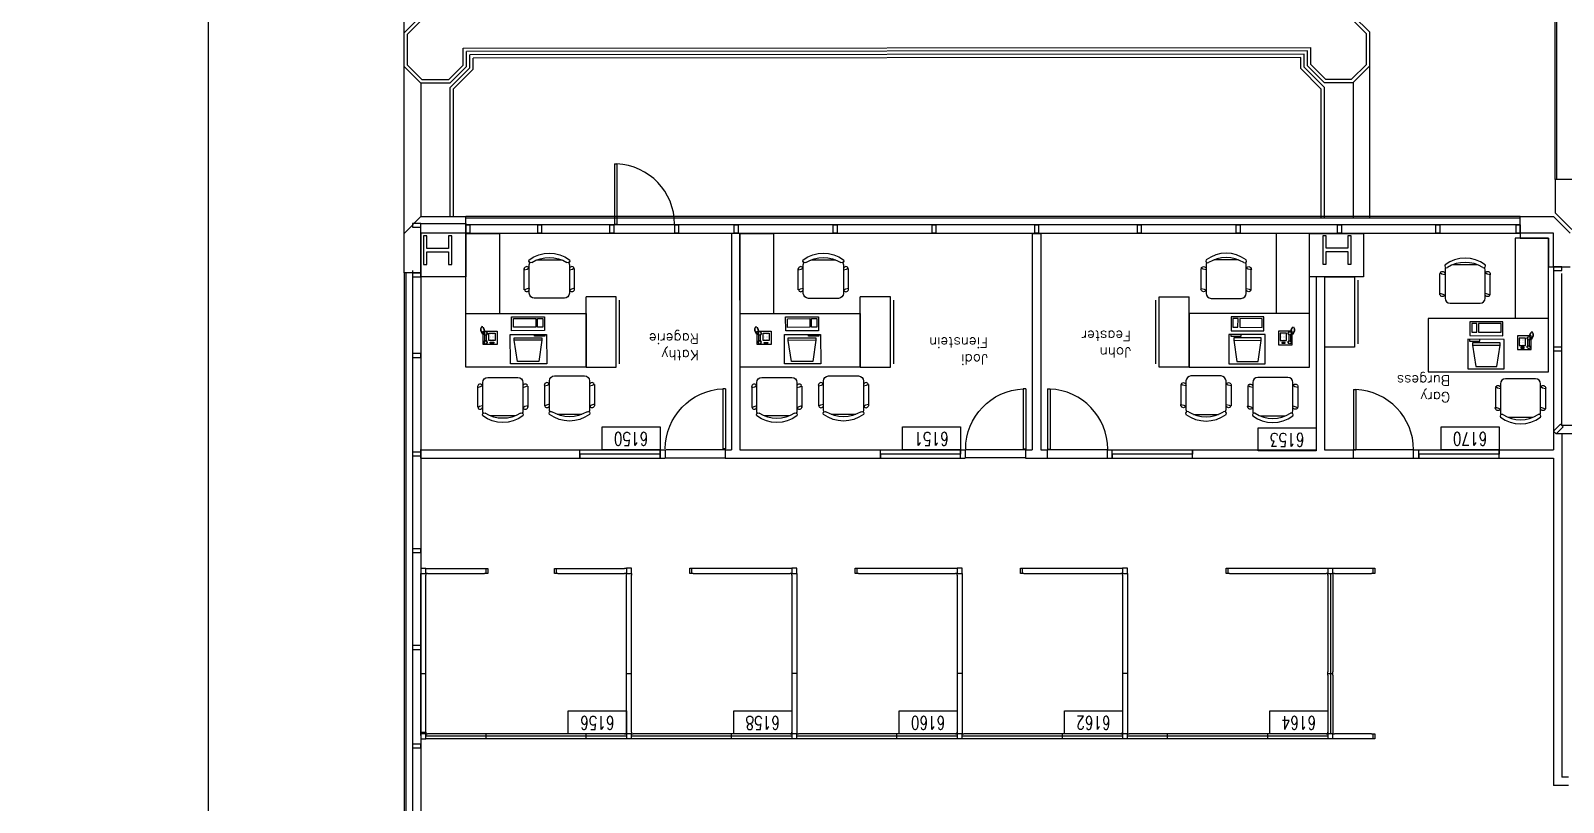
# Model space of a CAD drawing. Header units: millimetres. Extents: x 489553472 to 489553809, y 110504095 to 110504426.
# Drawn here: x 489553471.7 to 489553563.4, y 110504298.5 to 110504344.6 of the extents above; entities that cross this region are included whole.
import ezdxf
from ezdxf.enums import TextEntityAlignment as Align

# ---------------------------------------------------------------- set-up
doc = ezdxf.new("R2010")
doc.units = ezdxf.units.MM
for name, color, linetype in [('CHAIRS', 4, 'Continuous'), ('CPU', 6, 'Continuous'), ('DIM', 3, 'Continuous'), ('E-B-FURR', 6, 'Continuous'), ('E-B-GLAZ', 72, 'Continuous'), ('E-B-MULL', 8, 'Continuous'), ('E-B-SHEL', 2, 'Continuous'), ('E-C-HEAD', 5, 'Continuous'), ('E-F-DOOR', 3, 'Continuous'), ('E-F-SILL', 8, 'Continuous'), ('E-F-TERR', 4, 'Continuous'), ('E-S-COLM', 8, 'Continuous'), ('EMPLOYEE', 1, 'Continuous'), ('FURNITURE', 3, 'Continuous'), ('PANELS_201', 6, 'Continuous'), ('PHONES', 4, 'Continuous'), ('RMNUM', 40, 'Continuous')]:
    doc.layers.add(name, color=color, linetype=linetype)
doc.styles.add('ARCHITXT', font='simplex.shx')
doc.styles.add('ROMANS', font='romans', dxfattribs={"width": 0.75, "height": 8})
doc.styles.get("Standard").update_dxf_attribs({"font": 'arial.ttf'})
doc.dimstyles.new('ISO-25', dxfattribs={"dimscale": 3, "dimtxt": 2.5, "dimasz": 2.5, "dimexe": 1.25, "dimexo": 0.625, "dimtad": 1, "dimdsep": 46, "dimtxsty": 'Standard', "dimcen": 2.5, "dimadec": 0, "dimazin": 0, "dimtfac": 1, "dimtmove": 0, "dimatfit": 3, "dimfxl": 0, "dimarcsym": 0})

# ---------------------------------------------------------------- blocks, each defined once
blk = doc.blocks.new('DR-36')
for p, q in [((0, 36), (0, 0)), ((0, 36), (1.5, 36)), ((1.5, 36), (1.5, 0)), ((0, 0), (1.5, 0))]:
    blk.add_line(p, q)
blk.add_arc((0, 0), 36, 0, 87.61406)
blk = doc.blocks.new('RMNUM')
at = {"layer": 'RMNUM'}
blk.add_lwpolyline([(-16.33354, 6.674702), (18.388073, 6.674702), (18.388073, -6.982766), (-16.33354, -6.982766), (-16.33354, 6.674702)], dxfattribs=at)
at = {"layer": 'RMNUM', "style": 'ROMANS', "width": 0.75}
blk.add_attdef('NUMBER', text='', height=8, dxfattribs=at).set_placement((1.027267, 0.114097), align=Align.MIDDLE_CENTER)
blk = doc.blocks.new('DESK3')
for p, q in [((72, 0), (0, 0)), ((0, 0), (0, -80)), ((72, -32), (72, 0)), ((0, -32), (72, -32)), ((20, -80), (20, -32)), ((0, -80), (20, -80))]:
    blk.add_line(p, q)
blk = doc.blocks.new('RECTANG')
for p, q in [((1, 1), (0, 1)), ((0, 1), (0, 0)), ((1, 0), (1, 1)), ((0, 0), (1, 0))]:
    blk.add_line(p, q)
blk = doc.blocks.new('FNPHONE')
for p, q in [((-9.1, 0.22), (-9.7, 0.02)), ((-8.9, 0.62), (-9.5, 0.42)), ((-8.7, 1.02), (-9.3, 0.82)), ((-8.5, 1.42), (-9.1, 1.22)), ((-8.3, 1.82), (-8.9, 1.62)), ((-7.14, 0.56), (-7.5, -0.58)), ((-7.29, 6.54), (-7.29, 1.54)), ((-6.29, 6.54), (-6.29, 1.54)), ((-3.87, 4.85), (-3.87, 4.85)), ((-3.87, 3.91), (-3.87, 3.91)), ((-3.87, 2.97), (-3.87, 2.97)), ((-3.87, 2.03), (-3.87, 2.03)), ((-2.94, 4.85), (-2.94, 4.85)), ((-2.94, 3.91), (-2.94, 3.91)), ((-2.94, 2.97), (-2.94, 2.97)), ((-2.94, 2.03), (-2.94, 2.03)), ((-2, 4.85), (-2, 4.85)), ((-2, 3.91), (-2, 3.91)), ((-2, 2.97), (-2, 2.97)), ((-2, 2.03), (-2, 2.03)), ((-9.3, -0.18), (-9.9, -0.38)), ((-9.3, -0.58), (-9.9, -0.78)), ((-9.3, -0.98), (-9.9, -1.18)), ((-9.3, -1.38), (-9.9, -1.58)), ((-9.1, -1.78), (-9.7, -1.98)), ((-8.9, -2.18), (-9.5, -2.38)), ((-8.43, -2.46), (-9.03, -2.66)), ((-7.9, -1.98), (-8.5, -2.18)), ((-7.7, -1.58), (-8.3, -1.78)), ((-7.5, -1.18), (-8.1, -1.38)), ((-7.3, -0.78), (-7.9, -0.98))]:
    blk.add_line(p, q)
for centre, start, end in [((-6.79, 6.54), 298.49146, 241.50854), ((-6.79, 1.54), 118.49146, 61.50854)]:
    blk.add_arc(centre, 1.05, start, end)
for p, xscale, yscale, zscale in [((-8.21, 0), 8.20528234483245, 8.104073169521023, 8.20528234483245), ((-4.81, 1.25), 3.75, 4.375, 3.75), ((-4.03, 6.72), 2.03125, 0.46875, 2.03125)]:
    blk.add_blockref('RECTANG', p, dxfattribs=dict(xscale=xscale, yscale=yscale, zscale=zscale))
blk = doc.blocks.new('CHAIR7')
for p, q in [((20, 12), (3, 12)), ((5.12, 15.04), (17.88, 15.04)), ((0, 9), (0, -9)), ((23, -7.44), (23, 7.44)), ((3, -12), (20, -12)), ((5.12, -15), (17.88, -15))]:
    blk.add_line(p, q)
for centre, radius, start, end in [((3, 9), 3, 90, 180), ((5.56, 13.54), 1.56, 73.7398, 286.2602), ((17.44, 13.54), 1.56, 253.7398, 106.2602), ((20, 9), 3, 62.41556, 90), ((22.34, 11.12), 1.1, 53.30994, 212.02741), ((4.82, 0), 19.64, 327.57575, 32.42425), ((7, 0), 20, 323.1301, 36.8699), ((3, -9), 3, 180, 270), ((5.56, -13.5), 1.56, 73.7398, 286.2602), ((17.44, -13.5), 1.56, 253.7398, 106.2602), ((20, -9), 3, 270, 297.58444), ((22.34, -11.12), 1.1, 147.97259, 306.69006)]:
    blk.add_arc(centre, radius, start, end)
blk = doc.blocks.new('IBMAT', base_point=(61, 306))
for p, q in [((75, 307), (75, 306)), ((81, 307), (75, 307)), ((81, 306), (81, 307))]:
    blk.add_line(p, q)
at = {"xscale": 21, "yscale": 17, "zscale": 21}
blk.add_blockref('RECTANG', (61, 306), dxfattribs=at)
blk = doc.blocks.new('KEYBOARD', base_point=(60, 294))
for p, xscale, yscale, zscale in [((60, 294), 19, 8, 19), ((61, 295), 13, 5, 13), ((75, 295), 3, 5, 3)]:
    blk.add_blockref('RECTANG', p, dxfattribs=dict(xscale=xscale, yscale=yscale, zscale=zscale))
blk = doc.blocks.new('COMPUTER')
for p, q in [((-6.64, 16.23), (-8.5, 3.5)), ((6.08, 16.23), (-6.64, 16.23)), ((8, 3.5), (6.08, 16.23)), ((-8.5, 3.5), (-8.5, 2.04)), ((8, 3.5), (-8.5, 3.5)), ((-8.5, 2.04), (8, 2.04)), ((8, 2.04), (8, 3.5))]:
    blk.add_line(p, q)
at = {"xscale": 1.033846153846154, "yscale": 1.033846153846154, "zscale": 1.033846153846154}
for name, p in [('IBMAT', (-10.86, 0)), ('KEYBOARD', (-10.05, -10.5))]:
    blk.add_blockref(name, p, dxfattribs=at)
blk = doc.blocks.new('FC42X18D')
for p, q in [((-21, 0), (-21, -18)), ((-21, 0), (21, 0)), ((21, -18), (21, 0)), ((-21, -18), (21, -18)), ((-19, -20), (19, -20))]:
    blk.add_line(p, q)
blk = doc.blocks.new('*D20')
at = {"layer": 'Defpoints', "color": 0, "transparency": 16777216}
for p in [(489553526.856, 110504401.545), (489553482.316, 110504115.512), (489553565.049, 110504115.512)]:
    blk.add_point(p, dxfattribs=at)
at = {"layer": 'DIM', "color": 0, "lineweight": -2, "transparency": 16777216}
for p, q in [((489553524.981, 110504401.545), (489553478.566, 110504401.545)), ((489553482.316, 110504394.045), (489553482.316, 110504123.012)), ((489553563.174, 110504115.512), (489553478.566, 110504115.512))]:
    blk.add_line(p, q, dxfattribs=at)
at = {"layer": 'DIM', "color": 0, "transparency": 16777216}
for points in [[(489553481.066, 110504394.045), (489553483.566, 110504394.045), (489553482.316, 110504401.545)], [(489553481.066, 110504123.012), (489553483.566, 110504123.012), (489553482.316, 110504115.512)]]:
    blk.add_solid(points, dxfattribs=at)
at = {"layer": 'DIM', "color": 0, "transparency": 16777216, "insert": (489553476.611, 110504258.529), "char_height": 7.5, "attachment_point": 5, "rotation": 90}
blk.add_mtext('288', dxfattribs=at)

msp = doc.modelspace()

# ---------------------------------------------------------------- linework, layer by layer
at = {"layer": 'E-B-FURR'}
for p, q in [((489553560.8485221, 110504332.5064804), (489553497.7485221, 110504332.5064804)), ((489553513.6524769, 110504332.5039854), (489553513.6524769, 110504319.5602476)), ((489553514.1622545, 110504332.5039854), (489553513.6622545, 110504332.5039854)), ((489553514.1524769, 110504332.5039854), (489553514.1524769, 110504319.5602476)), ((489553531.6513675, 110504332.5064804), (489553531.6513675, 110504319.5602476)), ((489553531.6554331, 110504332.5064804), (489553532.1554331, 110504332.5064804)), ((489553532.1513675, 110504332.5064804), (489553532.1513675, 110504319.5602476)), ((489553551.4832089, 110504332.5035961), (489553551.4832089, 110504329.9011998)), ((489553495.0485221, 110504330.1123077), (489553495.0485221, 110504296.9123077)), ((489553562.8485221, 110504330.5123077), (489553562.8485221, 110504320.6714067)), ((489553548.6461467, 110504329.9011998), (489553548.6461467, 110504319.5602476)), ((489553549.1461467, 110504329.9011998), (489553549.1461467, 110504319.5602476)), ((489553562.8433888, 110504320.6870718), (489553562.8433888, 110504319.5602476)), ((489553572.8485221, 110504320.5123077), (489553563.0076211, 110504320.5123077)), ((489553563.3433888, 110504320.5123077), (489553563.3433888, 110504299.9721322)), ((489553495.0485221, 110504319.0602476), (489553495.0485221, 110504319.568675)), ((489553495.0485221, 110504319.5602476), (489553509.6672666, 110504319.5602476)), ((489553495.0485221, 110504319.0602476), (489553509.6672666, 110504319.0602476)), ((489553509.3672666, 110504319.5602476), (489553509.3672666, 110504319.0602476)), ((489553509.6672666, 110504319.5602476), (489553509.6672666, 110504319.0602476)), ((489553513.2672666, 110504319.5602476), (489553513.2672666, 110504319.0602476)), ((489553513.2672666, 110504319.5602476), (489553513.6524769, 110504319.5602476)), ((489553513.2672666, 110504319.0602476), (489553527.6368195, 110504319.0602476)), ((489553514.1524769, 110504319.5602476), (489553527.6368195, 110504319.5602476)), ((489553527.6368195, 110504319.5602476), (489553527.6368195, 110504319.0602476)), ((489553531.2368195, 110504319.5602476), (489553531.2368195, 110504319.0602476)), ((489553531.2368195, 110504319.5602476), (489553531.6513675, 110504319.5602476)), ((489553531.2368195, 110504319.0602476), (489553532.5368195, 110504319.0602476)), ((489553532.1513675, 110504319.5602476), (489553532.5368195, 110504319.5602476)), ((489553532.5368195, 110504319.5602476), (489553532.5368195, 110504319.0602476)), ((489553536.1368195, 110504319.5602476), (489553548.6461467, 110504319.5602476)), ((489553536.1368195, 110504319.5602476), (489553536.1368195, 110504319.0602476)), ((489553536.1368195, 110504319.0602476), (489553550.8485221, 110504319.0602476)), ((489553536.139574, 110504319.5769534), (489553536.139574, 110504319.0769534)), ((489553549.1461467, 110504319.5602476), (489553550.8485221, 110504319.5602476)), ((489553550.8485221, 110504319.5602476), (489553550.8485221, 110504319.0602476)), ((489553554.4485221, 110504319.5602476), (489553562.8433888, 110504319.5602476)), ((489553554.4485221, 110504319.5602476), (489553554.4485221, 110504319.0602476)), ((489553554.4485221, 110504319.0602476), (489553562.8433888, 110504319.0602476)), ((489553562.8433888, 110504319.0602476), (489553562.8433888, 110504299.4721322)), ((489553563.7433888, 110504299.9721322), (489553563.3433888, 110504299.9721322)), ((489553563.7433888, 110504299.4721322), (489553562.8433888, 110504299.4721322))]:
    msp.add_line(p, q, dxfattribs=at)
msp.add_lwpolyline([(489553495.0485221, 110504329.9011998), (489553495.0485221, 110504333.1011998), (489553497.7485221, 110504333.1011998), (489553497.7485221, 110504329.9011998)], close=True, dxfattribs=at)
for points in [[(489553548.2485221, 110504329.9011998), (489553548.2485221, 110504332.5035961), (489553551.4832089, 110504332.5035961)], [(489553560.8485221, 110504332.5123077), (489553560.8485221, 110504332.2123077), (489553562.5485221, 110504332.2123077), (489553562.5485221, 110504330.5123077), (489553562.8485221, 110504330.5123077)], [(489553551.4832089, 110504329.9011998), (489553548.2485221, 110504329.9011998)]]:
    msp.add_lwpolyline(points, dxfattribs=at)
at = {"layer": 'E-B-GLAZ'}
for p, q in [((489553562.9561564, 110504335.7370992), (489553562.9561564, 110504398.8475655)), ((489553563.0561564, 110504335.7370992), (489553563.0561564, 110504398.8475655)), ((489553560.8485221, 110504333.5123077), (489553497.7380558, 110504333.5123077)), ((489553560.8485221, 110504333.4123077), (489553497.7380558, 110504333.4123077)), ((489553560.8485221, 110504333.0123077), (489553497.7485221, 110504333.0123077)), ((489553494.0485221, 110504330.1378425), (489553494.0485221, 110504296.9123077)), ((489553494.1485221, 110504330.1423599), (489553494.1485221, 110504296.9123077)), ((489553494.5485221, 110504330.293489), (489553494.5485221, 110504297.093489)), ((489553563.3485221, 110504321.0123077), (489553563.3485221, 110504330.1123077)), ((489553572.8485221, 110504321.0123077), (489553563.3485221, 110504321.0123077))]:
    msp.add_line(p, q, dxfattribs=at)
for points in [[(489553509.3672666, 110504319.0602476), (489553509.3672666, 110504319.5602476), (489553509.3672666, 110504319.2963829), (489553504.5672666, 110504319.2963829), (489553504.5672666, 110504319.0602476), (489553504.5672666, 110504319.5602476)], [(489553527.3582155, 110504319.0602476), (489553527.3582155, 110504319.5602476), (489553527.3582155, 110504319.2963829), (489553522.5582155, 110504319.2963829), (489553522.5582155, 110504319.0602476), (489553522.5582155, 110504319.5602476)], [(489553541.2368195, 110504319.0602476), (489553541.2368195, 110504319.5602476), (489553541.2368195, 110504319.2963829), (489553536.4368195, 110504319.2963829), (489553536.4368195, 110504319.0602476), (489553536.4368195, 110504319.5602476)], [(489553559.5952334, 110504319.0602476), (489553559.5952334, 110504319.5602476), (489553559.5952334, 110504319.2963829), (489553554.7952334, 110504319.2963829), (489553554.7952334, 110504319.0602476), (489553554.7952334, 110504319.5602476)]]:
    msp.add_lwpolyline(points, dxfattribs=at)
at = {"layer": 'E-B-MULL'}
for points in [[(489553494.5485221, 110504332.8755052), (489553495.0485221, 110504332.8755052), (489553495.0485221, 110504333.1005052), (489553494.5485221, 110504333.1005052)], [(489553497.9735221, 110504333.0123077), (489553497.9735221, 110504332.5123077), (489553497.7485221, 110504332.5123077), (489553497.7485221, 110504333.0123077)], [(489553502.2724535, 110504333.0123077), (489553502.2724535, 110504332.5123077), (489553502.0474535, 110504332.5123077), (489553502.0474535, 110504333.0123077)], [(489553506.594456, 110504333.0143574), (489553506.594456, 110504332.5143574), (489553506.369456, 110504332.5143574), (489553506.369456, 110504333.0143574)], [(489553510.4721855, 110504333.0143574), (489553510.4721855, 110504332.5143574), (489553510.2471855, 110504332.5143574), (489553510.2471855, 110504333.0143574)], [(489553514.0331956, 110504333.0123077), (489553514.0331956, 110504332.5123077), (489553513.8081956, 110504332.5123077), (489553513.8081956, 110504333.0123077)], [(489553519.9617737, 110504333.0123077), (489553519.9617737, 110504332.5123077), (489553519.7367737, 110504332.5123077), (489553519.7367737, 110504333.0123077)], [(489553525.882634, 110504333.0123077), (489553525.882634, 110504332.5123077), (489553525.657634, 110504332.5123077), (489553525.657634, 110504333.0123077)], [(489553532.0185883, 110504333.0123077), (489553532.0185883, 110504332.5123077), (489553531.7935883, 110504332.5123077), (489553531.7935883, 110504333.0123077)], [(489553538.1714049, 110504333.0123077), (489553538.1714049, 110504332.5123077), (489553537.9464049, 110504332.5123077), (489553537.9464049, 110504333.0123077)], [(489553544.0863848, 110504333.0123077), (489553544.0863848, 110504332.5123077), (489553543.8613848, 110504332.5123077), (489553543.8613848, 110504333.0123077)], [(489553550.1542645, 110504333.0123077), (489553550.1542645, 110504332.5123077), (489553549.9292645, 110504332.5123077), (489553549.9292645, 110504333.0123077)], [(489553556.0405716, 110504333.0123077), (489553556.0405716, 110504332.5123077), (489553555.8155716, 110504332.5123077), (489553555.8155716, 110504333.0123077)], [(489553560.8485221, 110504333.0123077), (489553560.8485221, 110504332.5123077), (489553560.6235221, 110504332.5123077), (489553560.6235221, 110504333.0123077)], [(489553494.5485221, 110504329.9005099), (489553495.0485221, 110504329.9005099), (489553495.0485221, 110504330.1255099), (489553494.5485221, 110504330.1255099)], [(489553563.3485221, 110504330.5123077), (489553562.8485221, 110504330.5123077), (489553562.8485221, 110504330.2873077), (489553563.3485221, 110504330.2873077)], [(489553563.3485221, 110504325.7043572), (489553562.8485221, 110504325.7043572), (489553562.8485221, 110504325.4793572), (489553563.3485221, 110504325.4793572)], [(489553494.5485221, 110504325.0873077), (489553495.0485221, 110504325.0873077), (489553495.0485221, 110504325.3123077), (489553494.5485221, 110504325.3123077)], [(489553563.4280716, 110504320.9327582), (489553563.0076211, 110504320.5123077), (489553562.8485221, 110504320.6714067), (489553563.2689726, 110504321.0918572)], [(489553494.5485221, 110504319.1873077), (489553495.0485221, 110504319.1873077), (489553495.0485221, 110504319.4123077), (489553494.5485221, 110504319.4123077)], [(489553494.5485221, 110504313.3998077), (489553495.0485221, 110504313.3998077), (489553495.0485221, 110504313.6248077), (489553494.5485221, 110504313.6248077)], [(489553494.5485221, 110504307.6123077), (489553495.0485221, 110504307.6123077), (489553495.0485221, 110504307.8373077), (489553494.5485221, 110504307.8373077)], [(489553494.5485221, 110504301.7123077), (489553495.0485221, 110504301.7123077), (489553495.0485221, 110504301.9373077), (489553494.5485221, 110504301.9373077)]]:
    msp.add_lwpolyline(points, close=True, dxfattribs=at)
at = {"layer": 'E-B-SHEL'}
for p, q in [((489553562.9561564, 110504335.7370992), (489553562.9561564, 110504333.7370992)), ((489553563.9561564, 110504335.7370992), (489553562.9561564, 110504335.7370992)), ((489553562.9561564, 110504333.7370992), (489553563.9561564, 110504332.7370992)), ((489553494.0485221, 110504332.5083177), (489553495.0525121, 110504333.5123077)), ((489553495.0475203, 110504330.1123077), (489553495.0475203, 110504332.8755052)), ((489553495.0485221, 110504330.1123077), (489553495.0485221, 110504332.9123077)), ((489553495.0525121, 110504333.5123077), (489553497.7380558, 110504333.5123077)), ((489553497.7380558, 110504332.5123077), (489553497.7380558, 110504333.5123077)), ((489553560.8485221, 110504332.5123077), (489553560.8485221, 110504333.5123077)), ((489553560.8485221, 110504333.5123077), (489553562.8485221, 110504333.5123077)), ((489553562.8485221, 110504333.5123077), (489553563.8485221, 110504332.5123077)), ((489553494.0485221, 110504330.1453579), (489553494.0485221, 110504332.5434705)), ((489553495.0525121, 110504332.5123077), (489553495.0525121, 110504329.8957273)), ((489553497.7380558, 110504332.5123077), (489553495.0525121, 110504332.5123077)), ((489553562.8485221, 110504332.5123077), (489553560.8485221, 110504332.5123077)), ((489553562.8485221, 110504330.5123077), (489553562.8485221, 110504332.5123077)), ((489553495.0525121, 110504330.1423599), (489553494.0525121, 110504330.1423599)), ((489553562.8485221, 110504330.5123077), (489553563.8485221, 110504330.5123077))]:
    msp.add_line(p, q, dxfattribs=at)
at = {"layer": 'E-C-HEAD'}
for p, q in [((489553510.2074136, 110504333.0164005), (489553506.6074136, 110504333.0164005)), ((489553509.707935, 110504319.5642587), (489553513.307935, 110504319.5642587)), ((489553513.307935, 110504319.0642587), (489553509.707935, 110504319.0642587)), ((489553527.6682688, 110504319.5701515), (489553531.2682688, 110504319.5701515)), ((489553531.2682688, 110504319.0701515), (489553527.6682688, 110504319.0701515)), ((489553536.1561849, 110504319.5629154), (489553532.5561849, 110504319.5629154)), ((489553532.5561849, 110504319.0629154), (489553536.1561849, 110504319.0629154)), ((489553554.465133, 110504319.5598347), (489553550.865133, 110504319.5598347)), ((489553550.865133, 110504319.0598347), (489553554.465133, 110504319.0598347))]:
    msp.add_line(p, q, dxfattribs=at)
at = {"layer": 'E-F-SILL'}
msp.add_lwpolyline([(489553550.5485221, 110504332.5123077), (489553550.5485221, 110504332.5123077), (489553550.5485221, 110504332.5123077)], dxfattribs=at)
at = {"layer": 'E-F-TERR'}
for p, q in [((489553494.0485221, 110504332.5083177), (489553494.0485221, 110504355.0612661)), ((489553495.0408879, 110504345.4968612), (489553494.0485221, 110504344.5044954)), ((489553494.0485221, 110504344.5044954), (489553495.0408879, 110504345.4968612)), ((489553494.2485221, 110504344.4216527), (489553495.1237306, 110504345.2968612)), ((489553551.650062, 110504344.4546703), (489553550.7748535, 110504345.3298788)), ((489553551.850062, 110504344.537513), (489553550.8576962, 110504345.5298788)), ((489553494.0485221, 110504343.4544954), (489553494.0485221, 110504344.5044954)), ((489553494.0485221, 110504342.5044954), (489553494.0485221, 110504344.5044954)), ((489553494.0485221, 110504342.5044954), (489553494.0485221, 110504344.5044954)), ((489553494.2485221, 110504342.5792155), (489553494.2485221, 110504344.4216527)), ((489553551.650062, 110504342.6122331), (489553551.650062, 110504344.4546703)), ((489553551.850062, 110504342.537513), (489553551.850062, 110504344.537513)), ((489553551.850062, 110504342.537513), (489553551.850062, 110504344.537513)), ((489553497.5805712, 110504343.5903962), (489553548.3180129, 110504343.6234139)), ((489553497.5805712, 110504342.5797039), (489553497.5805712, 110504343.5903962)), ((489553548.1180129, 110504343.4298788), (489553497.7805712, 110504343.3968612)), ((489553497.7805712, 110504342.4968612), (489553497.7805712, 110504343.3968612)), ((489553547.9180129, 110504343.2298788), (489553497.9805712, 110504343.1968612)), ((489553497.9805712, 110504342.4140185), (489553497.9805712, 110504343.1968612)), ((489553547.7180129, 110504343.0298788), (489553498.1805712, 110504342.9968612)), ((489553498.1805712, 110504342.3311758), (489553498.1805712, 110504342.9968612)), ((489553547.7180129, 110504342.3641934), (489553547.7180129, 110504343.0298788)), ((489553547.9180129, 110504342.4470361), (489553547.9180129, 110504343.2298788)), ((489553548.1180129, 110504342.5298788), (489553548.1180129, 110504343.4298788)), ((489553548.3180129, 110504342.6127216), (489553548.3180129, 110504343.6234139)), ((489553551.8485221, 110504333.5123077), (489553551.8485221, 110504343.5123077)), ((489553551.850062, 110504333.4079674), (489553551.850062, 110504342.9723722)), ((489553495.0480337, 110504341.4968612), (489553494.0480337, 110504342.4968612)), ((489553495.1308764, 110504341.6968612), (489553494.2485221, 110504342.5792155)), ((489553497.5805712, 110504342.5797039), (489553496.6977285, 110504341.6968612)), ((489553497.7805712, 110504342.4968612), (489553496.7805712, 110504341.4968612)), ((489553497.9805712, 110504342.4140185), (489553496.7805712, 110504341.2140185)), ((489553498.1805712, 110504342.3311758), (489553496.9805712, 110504341.1311758)), ((489553547.7180129, 110504342.3641934), (489553548.9180129, 110504341.1641934)), ((489553547.9180129, 110504342.4470361), (489553549.1180129, 110504341.2470361)), ((489553548.1180129, 110504342.5298788), (489553549.1180129, 110504341.5298788)), ((489553548.3180129, 110504342.6127216), (489553549.2008556, 110504341.7298788)), ((489553550.7677077, 110504341.7298788), (489553551.650062, 110504342.6122331)), ((489553550.8505505, 110504341.5298788), (489553551.8505505, 110504342.5298788)), ((489553496.7805712, 110504341.4968612), (489553495.0480337, 110504341.4968612)), ((489553495.0485221, 110504341.4968612), (489553495.0485221, 110504333.5083177)), ((489553496.6977285, 110504341.6968612), (489553495.1308764, 110504341.6968612)), ((489553496.7805712, 110504341.2140185), (489553496.7805712, 110504333.5123077)), ((489553496.9805712, 110504341.1311758), (489553496.9805712, 110504333.5123077)), ((489553548.9180129, 110504341.1641934), (489553548.9180129, 110504333.4084214)), ((489553549.1180129, 110504341.5298788), (489553550.8505505, 110504341.5298788)), ((489553549.1180129, 110504341.2470361), (489553549.1180129, 110504333.4084214)), ((489553549.2008556, 110504341.7298788), (489553550.7677077, 110504341.7298788)), ((489553550.850062, 110504341.5298788), (489553550.850062, 110504333.4079674))]:
    msp.add_line(p, q, dxfattribs=at)
at = {"layer": 'E-S-COLM'}
for points in [[(489553495.3985221, 110504332.3511989), (489553495.1985221, 110504332.3511989), (489553495.1985221, 110504330.6511989), (489553495.3985221, 110504330.6511989), (489553495.3985221, 110504331.4011989), (489553496.6985221, 110504331.4011989), (489553496.6985221, 110504330.6511989), (489553496.8985221, 110504330.6511989), (489553496.8985221, 110504332.3511989), (489553496.6985221, 110504332.3511989), (489553496.6985221, 110504331.6011989), (489553495.3985221, 110504331.6011989)], [(489553549.2332089, 110504332.3623077), (489553549.0332089, 110504332.3623077), (489553549.0332089, 110504330.6623077), (489553549.2332089, 110504330.6623077), (489553549.2332089, 110504331.4123077), (489553550.5332089, 110504331.4123077), (489553550.5332089, 110504330.6623077), (489553550.7332089, 110504330.6623077), (489553550.7332089, 110504332.3623077), (489553550.5332089, 110504332.3623077), (489553550.5332089, 110504331.6123077), (489553549.2332089, 110504331.6123077)]]:
    msp.add_lwpolyline(points, close=True, dxfattribs=at)
at = {"layer": 'PANELS_201', "linetype": 'Continuous'}
for p, q in [((489553495.0485221, 110504306.0623075), (489553495.0485221, 110504306.2623075)), ((489553495.3485221, 110504306.0623075), (489553495.3485221, 110504306.2623075)), ((489553495.0485221, 110504306.1623075), (489553495.3485221, 110504306.1623075)), ((489553495.3485221, 110504302.5623077), (489553495.0485221, 110504302.5623077))]:
    msp.add_line(p, q, dxfattribs=at)
for points in [[(489553495.34839, 110504312.46223), (489553495.04839, 110504312.46223), (489553495.04839, 110504312.16223)], [(489553495.04839, 110504312.06223), (489553495.04839, 110504312.16223), (489553495.34839, 110504312.16223), (489553495.34839, 110504312.06223)], [(489553495.04839, 110504306.26223), (489553495.04839, 110504312.06223)], [(489553495.44839, 110504312.16223), (489553495.34839, 110504312.16223), (489553495.34839, 110504312.46223), (489553495.44839, 110504312.46223)], [(489553495.34839, 110504306.26223), (489553495.34839, 110504312.06223)], [(489553495.44839, 110504312.46223), (489553498.8483898, 110504312.46223)], [(489553495.44839, 110504312.16223), (489553498.8483898, 110504312.16223)], [(489553498.8483898, 110504312.46223), (489553498.9483898, 110504312.46223), (489553499.0483898, 110504312.46223), (489553499.0483898, 110504312.16223), (489553498.8483898, 110504312.16223)], [(489553498.9483898, 110504312.16223), (489553498.9483898, 110504312.46223)], [(489553503.2485221, 110504312.1621523), (489553503.1485221, 110504312.1621523), (489553503.0485221, 110504312.1621523), (489553503.0485221, 110504312.4621523), (489553503.2485221, 110504312.4621523)], [(489553503.1485221, 110504312.4621523), (489553503.1485221, 110504312.1621523)], [(489553503.2485221, 110504312.4621523), (489553507.2485221, 110504312.4621523)], [(489553503.2485221, 110504312.1621523), (489553507.2485221, 110504312.1621523)], [(489553507.2485221, 110504312.4623077), (489553507.3485221, 110504312.4623077), (489553507.3485221, 110504312.1623077), (489553507.2485221, 110504312.1623077)], [(489553507.6485221, 110504312.1623077), (489553507.6485221, 110504312.4623077), (489553507.3485221, 110504312.4623077)], [(489553507.3485221, 110504312.0623077), (489553507.3485221, 110504312.1623077), (489553507.6485221, 110504312.1623077), (489553507.6485221, 110504312.0623077)], [(489553507.3485221, 110504306.2623077), (489553507.3485221, 110504312.0623077)], [(489553507.6485221, 110504306.2623077), (489553507.6485221, 110504312.0623077)], [(489553511.3485221, 110504312.1623077), (489553511.2485221, 110504312.1623077), (489553511.1485221, 110504312.1623077), (489553511.1485221, 110504312.4623077), (489553511.3485221, 110504312.4623077)], [(489553511.2485221, 110504312.4623077), (489553511.2485221, 110504312.1623077)], [(489553511.3485221, 110504312.4623077), (489553517.1485221, 110504312.4623077)], [(489553511.3485221, 110504312.1623077), (489553517.1485221, 110504312.1623077)], [(489553517.1485221, 110504312.4623077), (489553517.2485221, 110504312.4623077), (489553517.2485221, 110504312.1623077), (489553517.1485221, 110504312.1623077)], [(489553517.5485221, 110504312.1623077), (489553517.5485221, 110504312.4623077), (489553517.2485221, 110504312.4623077)], [(489553517.2485221, 110504312.0623077), (489553517.2485221, 110504312.1623077), (489553517.5485221, 110504312.1623077), (489553517.5485221, 110504312.0623077)], [(489553517.2485221, 110504312.0623077), (489553517.2485221, 110504306.2623077)], [(489553517.5485221, 110504312.0623077), (489553517.5485221, 110504306.2623077)], [(489553521.2485221, 110504312.1623077), (489553521.1485221, 110504312.1623077), (489553521.0485221, 110504312.1623077), (489553521.0485221, 110504312.4623077), (489553521.2485221, 110504312.4623077)], [(489553521.1485221, 110504312.4623077), (489553521.1485221, 110504312.1623077)], [(489553521.2485221, 110504312.4623077), (489553527.0485221, 110504312.4623077)], [(489553521.2485221, 110504312.1623077), (489553527.0485221, 110504312.1623077)], [(489553527.0485221, 110504312.4623077), (489553527.1485221, 110504312.4623077), (489553527.1485221, 110504312.1623077), (489553527.0485221, 110504312.1623077)], [(489553527.4485221, 110504312.1623077), (489553527.4485221, 110504312.4623077), (489553527.1485221, 110504312.4623077)], [(489553527.1485221, 110504312.0623077), (489553527.1485221, 110504312.1623077), (489553527.4485221, 110504312.1623077), (489553527.4485221, 110504312.0623077)], [(489553527.1485221, 110504312.0623077), (489553527.1485221, 110504306.2623077)], [(489553527.4485221, 110504312.0623077), (489553527.4485221, 110504306.2623077)], [(489553531.1485221, 110504312.1623077), (489553531.0485221, 110504312.1623077), (489553530.9485221, 110504312.1623077), (489553530.9485221, 110504312.4623077), (489553531.1485221, 110504312.4623077)], [(489553531.0485221, 110504312.4623077), (489553531.0485221, 110504312.1623077)], [(489553531.1485221, 110504312.4623077), (489553536.9485221, 110504312.4623077)], [(489553531.1485221, 110504312.1623077), (489553536.9485221, 110504312.1623077)], [(489553536.9485221, 110504312.4623077), (489553537.0485221, 110504312.4623077), (489553537.0485221, 110504312.1623077), (489553536.9485221, 110504312.1623077)], [(489553537.3485221, 110504312.1623077), (489553537.3485221, 110504312.4623077), (489553537.0485221, 110504312.4623077)], [(489553537.0485221, 110504312.0623077), (489553537.0485221, 110504312.1623077), (489553537.3485221, 110504312.1623077), (489553537.3485221, 110504312.0623077)], [(489553537.0485221, 110504312.0623077), (489553537.0485221, 110504306.2623077)], [(489553537.3485221, 110504312.0623077), (489553537.3485221, 110504306.2623077)], [(489553543.4485221, 110504312.1623077), (489553543.3485221, 110504312.1623077), (489553543.2485221, 110504312.1623077), (489553543.2485221, 110504312.4623077), (489553543.4485221, 110504312.4623077)], [(489553543.3485221, 110504312.4623077), (489553543.3485221, 110504312.1623077)], [(489553543.4485221, 110504312.4623077), (489553549.2485221, 110504312.4623077)], [(489553543.4485221, 110504312.1623077), (489553549.2485221, 110504312.1623077)], [(489553549.2485221, 110504312.4623077), (489553549.3485221, 110504312.4623077), (489553549.3485221, 110504312.1623077), (489553549.2485221, 110504312.1623077)], [(489553549.3485221, 110504312.4623077), (489553549.6485221, 110504312.4623077)], [(489553549.3485221, 110504312.0623077), (489553549.3485221, 110504312.1623077), (489553549.6485221, 110504312.1623077), (489553549.6485221, 110504312.0623077)], [(489553549.3485221, 110504312.0623077), (489553549.3485221, 110504306.2623077)], [(489553549.4985221, 110504312.1623077), (489553549.4985221, 110504306.1623077)], [(489553549.7485221, 110504312.1623077), (489553549.6485221, 110504312.1623077), (489553549.6485221, 110504312.4623077), (489553549.7485221, 110504312.4623077)], [(489553549.6485221, 110504312.0623077), (489553549.6485221, 110504306.2623077)], [(489553549.7485221, 110504312.4623077), (489553551.9485221, 110504312.4623077)], [(489553549.7485221, 110504312.1623077), (489553551.9485221, 110504312.1623077)], [(489553551.9485221, 110504312.4623077), (489553552.0485221, 110504312.4623077), (489553552.1485221, 110504312.4623077), (489553552.1485221, 110504312.1623077), (489553551.9485221, 110504312.1623077)], [(489553552.0485221, 110504312.1623077), (489553552.0485221, 110504312.4623077)], [(489553507.3485221, 110504306.0623077), (489553507.3485221, 110504306.2623077)], [(489553507.6485221, 110504306.0623077), (489553507.6485221, 110504306.2623077)], [(489553517.2485221, 110504306.2623077), (489553517.2485221, 110504306.0623077)], [(489553517.5485221, 110504306.2623077), (489553517.5485221, 110504306.0623077)], [(489553527.1485221, 110504306.2623077), (489553527.1485221, 110504306.0623077)], [(489553527.4485221, 110504306.2623077), (489553527.4485221, 110504306.0623077)], [(489553537.0485221, 110504306.2623077), (489553537.0485221, 110504306.0623077)], [(489553537.3485221, 110504306.2623077), (489553537.3485221, 110504306.0623077)], [(489553549.3485221, 110504306.0623077), (489553549.3485221, 110504306.2623077)], [(489553549.6485221, 110504306.0623077), (489553549.6485221, 110504306.2623077)], [(489553495.0485221, 110504302.6623077), (489553495.0485221, 110504306.0623075)], [(489553495.3485221, 110504302.6623077), (489553495.3485221, 110504306.0623075)], [(489553507.3485221, 110504306.1623077), (489553507.6485221, 110504306.1623077)], [(489553507.3485221, 110504302.6623077), (489553507.3485221, 110504306.0623077)], [(489553507.6485221, 110504302.6623077), (489553507.6485221, 110504306.0623077)], [(489553517.5485221, 110504306.1623077), (489553517.2485221, 110504306.1623077)], [(489553517.2485221, 110504306.0623077), (489553517.2485221, 110504302.6623077)], [(489553517.5485221, 110504306.0623077), (489553517.5485221, 110504302.6623077)], [(489553527.4485221, 110504306.1623077), (489553527.1485221, 110504306.1623077)], [(489553527.1485221, 110504306.0623077), (489553527.1485221, 110504302.6623077)], [(489553527.4485221, 110504306.0623077), (489553527.4485221, 110504302.6623077)], [(489553537.3485221, 110504306.1623077), (489553537.0485221, 110504306.1623077)], [(489553537.0485221, 110504306.0623077), (489553537.0485221, 110504302.6623077)], [(489553537.3485221, 110504306.0623077), (489553537.3485221, 110504302.6623077)], [(489553549.3485221, 110504306.1623077), (489553549.6485221, 110504306.1623077)], [(489553549.3485221, 110504306.0623077), (489553549.3485221, 110504302.6623077)], [(489553549.4985221, 110504306.1623077), (489553549.4985221, 110504302.5623077)], [(489553549.6485221, 110504306.0623077), (489553549.6485221, 110504302.6623077)], [(489553495.0485221, 110504302.4623077), (489553495.0485221, 110504302.5623077), (489553495.0485221, 110504302.6623077), (489553495.3485221, 110504302.6623077), (489553495.3485221, 110504302.4623077)], [(489553495.3485221, 110504302.6623077), (489553495.3485221, 110504302.5623077), (489553495.0485221, 110504302.5623077), (489553495.0485221, 110504302.6623077)], [(489553495.0485221, 110504302.5623077), (489553495.0485221, 110504302.2623077), (489553495.3485221, 110504302.2623077)], [(489553495.4485221, 110504302.2623077), (489553495.3485221, 110504302.2623077), (489553495.3485221, 110504302.5623077), (489553495.4485221, 110504302.5623077)], [(489553498.8485221, 110504302.5623077), (489553495.4485221, 110504302.5623077)], [(489553499.0485221, 110504302.5623077), (489553498.8485221, 110504302.5623077)], [(489553498.9485221, 110504302.2623077), (489553498.9485221, 110504302.5623077)], [(489553504.8485221, 110504302.5623077), (489553499.0485221, 110504302.5623077)], [(489553505.0485221, 110504302.5623077), (489553504.8485221, 110504302.5623077)], [(489553504.9485221, 110504302.2623077), (489553504.9485221, 110504302.5623077)], [(489553507.2485221, 110504302.5623077), (489553505.0485221, 110504302.5623077)], [(489553507.2485221, 110504302.5623077), (489553507.3485221, 110504302.5623077), (489553507.3485221, 110504302.2623077), (489553507.2485221, 110504302.2623077)], [(489553507.6485221, 110504302.6623077), (489553507.6485221, 110504302.5623077), (489553507.3485221, 110504302.5623077), (489553507.3485221, 110504302.6623077)], [(489553507.7485221, 110504302.2623077), (489553507.6485221, 110504302.2623077), (489553507.6485221, 110504302.5623077), (489553507.7485221, 110504302.5623077)], [(489553513.5485221, 110504302.5623077), (489553507.7485221, 110504302.5623077)], [(489553513.7485221, 110504302.5623077), (489553513.5485221, 110504302.5623077)], [(489553513.6485221, 110504302.2623077), (489553513.6485221, 110504302.5623077)], [(489553517.1485221, 110504302.5623077), (489553513.7485221, 110504302.5623077)], [(489553517.1485221, 110504302.5623077), (489553517.2485221, 110504302.5623077), (489553517.2485221, 110504302.2623077), (489553517.1485221, 110504302.2623077)], [(489553517.5485221, 110504302.6623077), (489553517.5485221, 110504302.5623077), (489553517.2485221, 110504302.5623077), (489553517.2485221, 110504302.6623077)], [(489553517.6485221, 110504302.2623077), (489553517.5485221, 110504302.2623077), (489553517.5485221, 110504302.5623077), (489553517.6485221, 110504302.5623077)], [(489553523.4485221, 110504302.5623077), (489553517.6485221, 110504302.5623077)], [(489553523.6485221, 110504302.5623077), (489553523.4485221, 110504302.5623077)], [(489553523.5485221, 110504302.2623077), (489553523.5485221, 110504302.5623077)], [(489553527.0485221, 110504302.5623077), (489553523.6485221, 110504302.5623077)], [(489553527.0485221, 110504302.5623077), (489553527.1485221, 110504302.5623077), (489553527.1485221, 110504302.2623077), (489553527.0485221, 110504302.2623077)], [(489553527.4485221, 110504302.6623077), (489553527.4485221, 110504302.5623077), (489553527.1485221, 110504302.5623077), (489553527.1485221, 110504302.6623077)], [(489553527.5485221, 110504302.2623077), (489553527.4485221, 110504302.2623077), (489553527.4485221, 110504302.5623077), (489553527.5485221, 110504302.5623077)], [(489553533.3485221, 110504302.5623077), (489553527.5485221, 110504302.5623077)], [(489553533.5485221, 110504302.5623077), (489553533.3485221, 110504302.5623077)], [(489553533.4485221, 110504302.2623077), (489553533.4485221, 110504302.5623077)], [(489553536.9485221, 110504302.5623077), (489553533.5485221, 110504302.5623077)], [(489553536.9485221, 110504302.5623077), (489553537.0485221, 110504302.5623077), (489553537.0485221, 110504302.2623077), (489553536.9485221, 110504302.2623077)], [(489553537.3485221, 110504302.6623077), (489553537.3485221, 110504302.5623077), (489553537.0485221, 110504302.5623077), (489553537.0485221, 110504302.6623077)], [(489553537.4485221, 110504302.2623077), (489553537.3485221, 110504302.2623077), (489553537.3485221, 110504302.5623077), (489553537.4485221, 110504302.5623077)], [(489553539.6485221, 110504302.5623077), (489553537.4485221, 110504302.5623077)], [(489553539.8485221, 110504302.5623077), (489553539.6485221, 110504302.5623077)], [(489553539.7485221, 110504302.2623077), (489553539.7485221, 110504302.5623077)], [(489553545.6485221, 110504302.5623077), (489553539.8485221, 110504302.5623077)], [(489553545.8485221, 110504302.5623077), (489553545.6485221, 110504302.5623077)], [(489553545.7485221, 110504302.2623077), (489553545.7485221, 110504302.5623077)], [(489553549.2485221, 110504302.5623077), (489553545.8485221, 110504302.5623077)], [(489553549.2485221, 110504302.5623077), (489553549.3485221, 110504302.5623077), (489553549.3485221, 110504302.2623077), (489553549.2485221, 110504302.2623077)], [(489553549.6485221, 110504302.6623077), (489553549.6485221, 110504302.5623077), (489553549.3485221, 110504302.5623077), (489553549.3485221, 110504302.6623077)], [(489553549.7485221, 110504302.2623077), (489553549.6485221, 110504302.2623077), (489553549.6485221, 110504302.5623077), (489553549.7485221, 110504302.5623077)], [(489553551.9485221, 110504302.5623077), (489553549.7485221, 110504302.5623077)], [(489553551.9485221, 110504302.5623077), (489553552.0485221, 110504302.5623077), (489553552.1485221, 110504302.5623077), (489553552.1485221, 110504302.2623077), (489553551.9485221, 110504302.2623077)], [(489553552.0485221, 110504302.2623077), (489553552.0485221, 110504302.5623077)], [(489553498.9485221, 110504302.4123077), (489553495.3485221, 110504302.4123077)], [(489553498.8485221, 110504302.2623077), (489553495.4485221, 110504302.2623077)], [(489553499.0485221, 110504302.2623077), (489553498.8485221, 110504302.2623077)], [(489553504.9485221, 110504302.4123077), (489553498.9485221, 110504302.4123077)], [(489553504.8485221, 110504302.2623077), (489553499.0485221, 110504302.2623077)], [(489553505.0485221, 110504302.2623077), (489553504.8485221, 110504302.2623077)], [(489553507.3485221, 110504302.4123077), (489553504.9485221, 110504302.4123077)], [(489553507.2485221, 110504302.2623077), (489553505.0485221, 110504302.2623077)], [(489553507.6485221, 110504302.2623077), (489553507.3485221, 110504302.2623077)], [(489553513.6485221, 110504302.4123077), (489553507.6485221, 110504302.4123077)], [(489553513.5485221, 110504302.2623077), (489553507.7485221, 110504302.2623077)], [(489553513.7485221, 110504302.2623077), (489553513.5485221, 110504302.2623077)], [(489553517.2485221, 110504302.4123077), (489553513.6485221, 110504302.4123077)], [(489553517.1485221, 110504302.2623077), (489553513.7485221, 110504302.2623077)], [(489553517.5485221, 110504302.2623077), (489553517.2485221, 110504302.2623077)], [(489553523.5485221, 110504302.4123077), (489553517.5485221, 110504302.4123077)], [(489553523.4485221, 110504302.2623077), (489553517.6485221, 110504302.2623077)], [(489553523.6485221, 110504302.2623077), (489553523.4485221, 110504302.2623077)], [(489553527.1485221, 110504302.4123077), (489553523.5485221, 110504302.4123077)], [(489553527.0485221, 110504302.2623077), (489553523.6485221, 110504302.2623077)], [(489553527.4485221, 110504302.2623077), (489553527.1485221, 110504302.2623077)], [(489553533.4485221, 110504302.4123077), (489553527.4485221, 110504302.4123077)], [(489553533.3485221, 110504302.2623077), (489553527.5485221, 110504302.2623077)], [(489553533.5485221, 110504302.2623077), (489553533.3485221, 110504302.2623077)], [(489553537.0485221, 110504302.4123077), (489553533.4485221, 110504302.4123077)], [(489553536.9485221, 110504302.2623077), (489553533.5485221, 110504302.2623077)], [(489553537.3485221, 110504302.2623077), (489553537.0485221, 110504302.2623077)], [(489553539.7485221, 110504302.4123077), (489553537.3485221, 110504302.4123077)], [(489553539.6485221, 110504302.2623077), (489553537.4485221, 110504302.2623077)], [(489553539.8485221, 110504302.2623077), (489553539.6485221, 110504302.2623077)], [(489553545.7485221, 110504302.4123077), (489553539.7485221, 110504302.4123077)], [(489553545.6485221, 110504302.2623077), (489553539.8485221, 110504302.2623077)], [(489553545.8485221, 110504302.2623077), (489553545.6485221, 110504302.2623077)], [(489553549.3485221, 110504302.4123077), (489553545.7485221, 110504302.4123077)], [(489553549.2485221, 110504302.2623077), (489553545.8485221, 110504302.2623077)], [(489553549.6485221, 110504302.2623077), (489553549.3485221, 110504302.2623077)], [(489553551.9485221, 110504302.2623077), (489553549.7485221, 110504302.2623077)]]:
    msp.add_lwpolyline(points, dxfattribs=at)

# ---------------------------------------------------------------- block references
at = {"xscale": 0.1, "yscale": 0.1, "zscale": 0.1, "rotation": 180}
for p, values in [((489553507.7339125, 110504320.2277178), {'NUMBER': '6150'}), ((489553525.7248614, 110504320.2277178), {'NUMBER': '6151'}), ((489553557.9618793, 110504320.2277178), {'NUMBER': '6170'}), ((489553547.0127926, 110504320.1703213), {'NUMBER': '6153'}), ((489553505.7151681, 110504303.2297779), {'NUMBER': '6156'}), ((489553515.6151681, 110504303.2297779), {'NUMBER': '6158'}), ((489553525.5151681, 110504303.2297779), {'NUMBER': '6160'}), ((489553535.4151681, 110504303.2297779), {'NUMBER': '6162'}), ((489553547.7151681, 110504303.2297779), {'NUMBER': '6164'})]:
    msp.add_blockref('RMNUM', p, dxfattribs=at).add_auto_attribs(values)
at = {"layer": 'CHAIRS', "lineweight": -3, "yscale": 0.1, "zscale": 0.1}
for p, xscale, rotation in [((489553502.7393484, 110504328.619948), -0.1, 270), ((489553519.1433032, 110504328.6174529), -0.1, 270), ((489553543.2576958, 110504328.6170637), 0.1, 89.99999999999999), ((489553557.5576958, 110504328.3257753), 0.1, 89.99999999999999), ((489553499.9518118, 110504323.8850206), -0.1, 90), ((489553503.9479098, 110504323.9766656), -0.1, 90), ((489553516.3557667, 110504323.8825256), -0.1, 90), ((489553520.3518647, 110504323.9741705), -0.1, 90), ((489553542.0491344, 110504323.9737813), 0.1, 270), ((489553546.0452324, 110504323.8821364), 0.1, 270), ((489553560.8723342, 110504323.8012887), 0.1, 270)]:
    msp.add_blockref('CHAIR7', p, dxfattribs=dict(at, xscale=xscale, rotation=rotation))
at = {"layer": 'CPU', "lineweight": -3, "yscale": 0.1, "zscale": 0.1}
for p, xscale, rotation in [((489553501.4895511, 110504326.458645), -0.1, 180.1594551242628), ((489553517.8935059, 110504326.45615), -0.1, 180.1594551242628), ((489553544.5074931, 110504326.4557607), 0.1, 179.8405448757372), ((489553558.8074932, 110504326.1644723), 0.1, 179.8405448757372)]:
    msp.add_blockref('COMPUTER', p, dxfattribs=dict(at, xscale=xscale, rotation=rotation))
at = {"layer": 'E-F-DOOR', "yscale": 0.1, "zscale": 0.1}
for p, xscale in [((489553506.6325465, 110504333.0623071), 0.1), ((489553513.2828021, 110504319.6101652), -0.1), ((489553531.2620033, 110504319.6024969), -0.1), ((489553532.5624504, 110504319.5952609), 0.1), ((489553550.8713985, 110504319.5620881), 0.1)]:
    msp.add_blockref('DR-36', p, dxfattribs=dict(at, xscale=xscale))
at = {"layer": 'FURNITURE', "lineweight": -3, "yscale": 0.1, "zscale": 0.1}
for name, p, xscale, rotation in [('DESK3', (489553497.7492161, 110504324.5064804), -0.1, 180.0049700261204), ('DESK3', (489553514.1531709, 110504324.5039854), -0.1, 180.0049700261204), ('DESK3', (489553548.2478282, 110504324.5035962), 0.1, 179.9950299738796), ('DESK3', (489553562.5478282, 110504324.2123077), 0.1, 179.9950299738796), ('FC42X18D', (489553549.1461467, 110504327.8011998), -0.1, 90), ('FC42X18D', (489553504.949216, 110504326.607105), 0.1, 89.99999999999999), ('FC42X18D', (489553521.3531709, 110504326.60461), 0.1, 89.99999999999999), ('FC42X18D', (489553541.0478282, 110504326.6042207), -0.1, 270)]:
    msp.add_blockref(name, p, dxfattribs=dict(at, xscale=xscale, rotation=rotation))
at = {"layer": 'PHONES', "lineweight": -3, "yscale": 0.1, "zscale": 0.1, "rotation": 180}
for p, xscale in [((489553499.607281, 110504326.6596129), -0.1), ((489553516.0112358, 110504326.6571179), -0.1), ((489553546.3897632, 110504326.6567286), 0.1), ((489553560.6897632, 110504326.3654402), 0.1)]:
    msp.add_blockref('FNPHONE', p, dxfattribs=dict(at, xscale=xscale))

# ---------------------------------------------------------------- texts
at = {"layer": 'EMPLOYEE', "lineweight": -3, "char_height": 0.6, "attachment_point": 1, "rotation": 180, "style": 'ARCHITXT'}
for s, insert, width in [('\\A1;Kathy\\PRagerie', (489553511.6872618, 110504324.9093566), 2.834652115), ('\\A1;John\\PFeaster', (489553537.5555074, 110504325.0708478), 2.78431105), ('\\A1;Jodi\\PFienstein', (489553528.9866512, 110504324.6671192), 3.274624829), ('\\A1;Gary\\PBurgess', (489553556.6584213, 110504322.4037593), 2.981173261)]:
    msp.add_mtext(s, dxfattribs=dict(at, insert=insert, width=width))

# ---------------------------------------------------------------- dimensions: what is measured, and where the dimension line sits
at = {"layer": 'DIM'}
dim = msp.add_linear_dim(base=(489553482.3155131, 110504115.5123077), p1=(489553526.8561563, 110504401.5447334), p2=(489553565.0485221, 110504115.5123077), angle=90, text='288', dimstyle='ISO-25', dxfattribs=at)
dim.commit()
dim.dimension.update_dxf_attribs({"geometry": '*D20', "text_midpoint": (489553482.315513, 110504258.5285204), "dimtype": 160})

doc.saveas('drawing.dxf')
